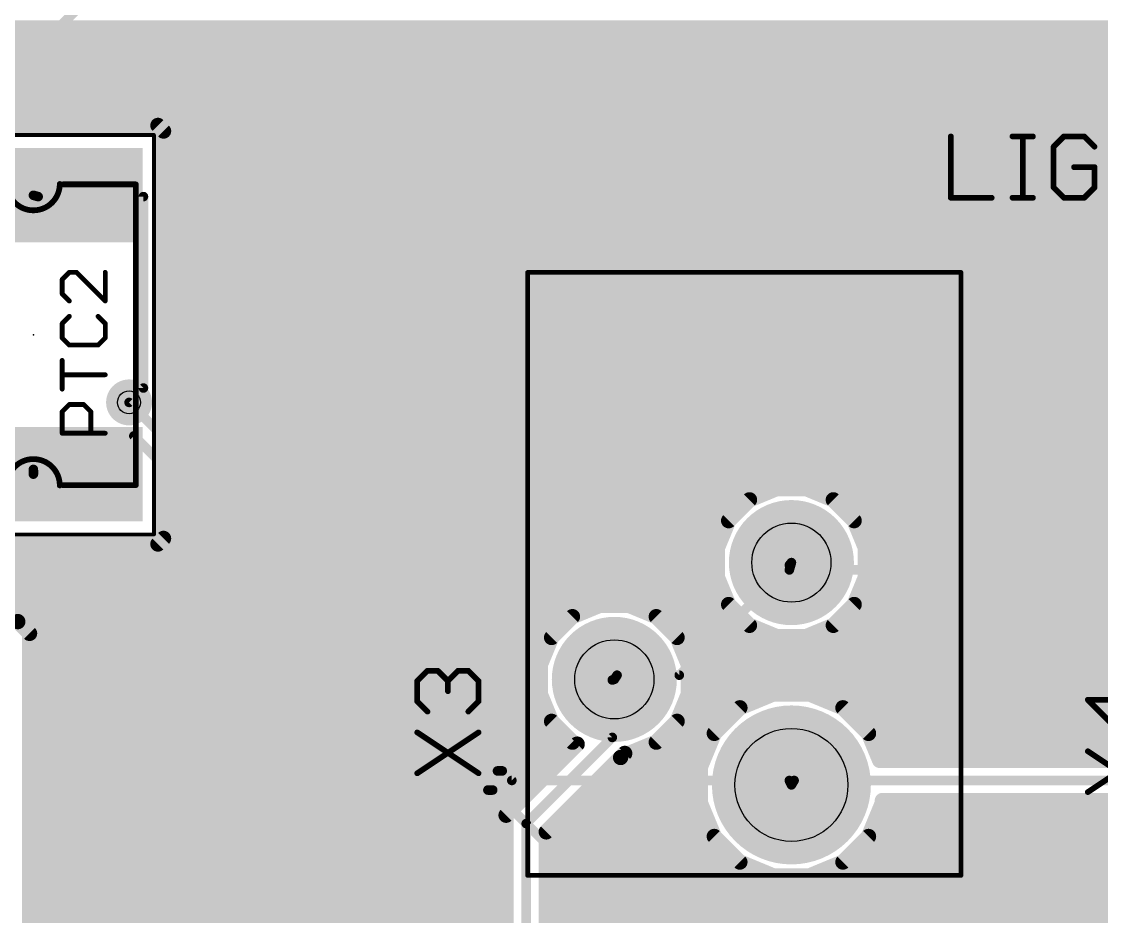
# Model space of a CAD drawing. Extents: x 0 to 10.8, y 0 to 6.1.
# Drawn here: x 1.873 to 3.001, y 2.528 to 3.463 of the extents above; entities that cross this region are included whole.
import ezdxf

# ---------------------------------------------------------------- set-up
doc = ezdxf.new("R2010")
doc.units = 0
for name, color, linetype in [('1', 22, 'CONTINUOUS'), ('116', 253, 'CONTINUOUS'), ('16', 175, 'CONTINUOUS'), ('17', 82, 'CONTINUOUS'), ('18', 82, 'CONTINUOUS'), ('21', 253, 'CONTINUOUS'), ('23', 7, 'CONTINUOUS'), ('25', 253, 'CONTINUOUS'), ('29', 253, 'CONTINUOUS'), ('30', 253, 'CONTINUOUS'), ('31', 253, 'CONTINUOUS'), ('41', 22, 'CONTINUOUS'), ('44', 253, 'CONTINUOUS'), ('51', 253, 'CONTINUOUS')]:
    doc.layers.add(name, color=color, linetype=linetype)

# ---------------------------------------------------------------- blocks, each defined once
blk = doc.blocks.new('ROUNDP')
at = {"const_width": 0.5}
blk.add_lwpolyline([(0, -0.25, 1), (0, 0.25, 1), (0, -0.25)], format="xyb", dxfattribs=at)
blk = doc.blocks.new('RECT')
blk.add_solid([(-0.5, -0.5), (0.5, -0.5), (-0.5, 0.5), (0.5, 0.5)])
blk = doc.blocks.new('ROUNDV')
at = {"const_width": 0.5}
blk.add_lwpolyline([(0, -0.25, 1), (0, 0.25, 1), (0, -0.25)], format="xyb", dxfattribs=at)

msp = doc.modelspace()

# ---------------------------------------------------------------- linework, layer by layer
at = {"layer": '1'}
for points, const_width in [([(0.892472, 3.456), (3.474, 3.456)], 0.016), ([(0.892472, 3.44), (3.474, 3.44)], 0.016), ([(0.892472, 3.424), (3.474, 3.424)], 0.016), ([(0.892323, 3.408), (3.474, 3.408)], 0.016), ([(0.052795, 3.392), (3.474, 3.392)], 0.016), ([(0.892472, 3.376), (3.474, 3.376)], 0.016), ([(0.892472, 3.36), (3.474, 3.36)], 0.016), ([(2.015169, 3.354378), (1.754913, 3.354378)], 0.016), ([(2.021024, 3.348524), (2.015169, 3.354378)], 0.016), ([(2.021024, 3.340236), (2.021024, 3.348524)], 0.016), ([(2.021024, 3.344), (3.474, 3.344)], 0.016), ([(2.021024, 2.931201), (2.021024, 3.340236)], 0.016), ([(2.021024, 3.328), (3.474, 3.328)], 0.016), ([(2.021024, 3.312), (3.474, 3.312)], 0.016), ([(2.021024, 3.296), (3.474, 3.296)], 0.016), ([(1.89, 3.28), (1.885043, 3.28139)], 0.01), ([(2, 3.28), (1.89, 3.28)], 0.01), ([(2, 3.08), (2, 3.28)], 0.01), ([(2.021024, 3.28), (3.474, 3.28)], 0.016), ([(2.021024, 3.264), (3.474, 3.264)], 0.016), ([(2.021024, 3.248), (3.474, 3.248)], 0.016), ([(2.021024, 3.232), (3.474, 3.232)], 0.016), ([(2.021024, 3.216), (3.474, 3.216)], 0.016), ([(2.021024, 3.2), (3.474, 3.2)], 0.016), ([(2.021024, 3.184), (3.474, 3.184)], 0.016), ([(2.021024, 3.168), (3.474, 3.168)], 0.016), ([(2.021024, 3.152), (3.474, 3.152)], 0.016), ([(2.021024, 3.136), (3.474, 3.136)], 0.016), ([(2.021024, 3.12), (3.474, 3.12)], 0.016), ([(2.021024, 3.104), (3.474, 3.104)], 0.016), ([(1.785, 3.095), (1.885, 2.995)], 0.01), ([(2.021024, 3.088), (3.474, 3.088)], 0.016), ([(1.985, 3.065), (2, 3.08)], 0.01), ([(2.021024, 3.072), (3.474, 3.072)], 0.016), ([(2.021024, 3.056), (3.474, 3.056)], 0.016), ([(2.021024, 3.04), (3.474, 3.04)], 0.016), ([(2.021024, 3.024), (3.474, 3.024)], 0.016), ([(2.021024, 3.008), (3.474, 3.008)], 0.016), ([(1.885, 2.995), (1.885043, 2.990051)], 0.01), ([(2.021024, 2.992), (3.474, 2.992)], 0.016), ([(2.021024, 2.976), (3.474, 2.976)], 0.016), ([(2.66178, 2.974976), (2.633354, 2.963205)], 0.016), ([(2.692547, 2.974976), (2.66178, 2.974976)], 0.016), ([(2.720972, 2.963205), (2.692547, 2.974976)], 0.016), ([(2.021024, 2.96), (2.63015, 2.96)], 0.016), ([(2.633354, 2.963205), (2.611598, 2.941449)], 0.016), ([(2.742728, 2.941449), (2.720972, 2.963205)], 0.016), ([(2.724177, 2.96), (3.327, 2.96)], 0.016), ([(2.021024, 2.944), (2.61415, 2.944)], 0.016), ([(2.611598, 2.941449), (2.599827, 2.913024)], 0.016), ([(2.740177, 2.944), (3.311, 2.944)], 0.016), ([(2.7545, 2.913024), (2.742728, 2.941449)], 0.016), ([(2.021024, 2.922913), (2.021024, 2.931201)], 0.016), ([(2.021024, 2.928), (2.606031, 2.928)], 0.016), ([(2.748299, 2.928), (3.302882, 2.928)], 0.016), ([(1.868697, 2.835996), (1.78763, 2.917059)], 0.016), ([(1.78763, 2.917059), (2.015169, 2.917059)], 0.016), ([(2.015169, 2.917059), (2.021024, 2.922913)], 0.016), ([(1.792693, 2.912), (2.599827, 2.912)], 0.016), ([(2.599827, 2.913024), (2.599827, 2.882256)], 0.016), ([(2.7545, 2.882256), (2.7545, 2.913024)], 0.016), ([(2.7545, 2.912), (3.296677, 2.912)], 0.016), ([(1.808693, 2.896), (2.599827, 2.896)], 0.016), ([(2.7545, 2.896), (3.296677, 2.896)], 0.016), ([(2.599827, 2.882256), (2.611598, 2.853831)], 0.016), ([(2.742728, 2.853831), (2.7545, 2.882256)], 0.016), ([(1.824693, 2.88), (2.60076, 2.88)], 0.016), ([(2.753563, 2.88), (3.29761, 2.88)], 0.016), ([(1.840693, 2.864), (2.607386, 2.864)], 0.016), ([(2.746937, 2.864), (3.304236, 2.864)], 0.016), ([(1.856693, 2.848), (2.464839, 2.848)], 0.016), ([(2.47674, 2.852929), (2.448315, 2.841157)], 0.016), ([(2.507508, 2.852929), (2.47674, 2.852929)], 0.016), ([(2.535933, 2.841157), (2.507508, 2.852929)], 0.016), ([(2.519413, 2.848), (2.617429, 2.848)], 0.016), ([(2.611598, 2.853831), (2.633354, 2.832075)], 0.016), ([(2.720972, 2.832075), (2.742728, 2.853831)], 0.016), ([(2.736898, 2.848), (3.161689, 2.848)], 0.016), ([(1.880996, 2.823697), (1.868697, 2.835996)], 0.016), ([(2.448315, 2.841157), (2.426559, 2.819402)], 0.016), ([(2.557689, 2.819402), (2.535933, 2.841157)], 0.016), ([(1.872693, 2.832), (2.439157, 2.832)], 0.016), ([(2.545091, 2.832), (2.633531, 2.832)], 0.016), ([(2.633354, 2.832075), (2.66178, 2.820303)], 0.016), ([(2.692547, 2.820303), (2.720972, 2.832075)], 0.016), ([(2.720791, 2.832), (3.136008, 2.832)], 0.016), ([(1.880996, 2.005689), (1.880996, 2.823697)], 0.016), ([(1.880996, 2.816), (2.425154, 2.816)], 0.016), ([(2.426559, 2.819402), (2.414787, 2.790976)], 0.016), ([(2.569461, 2.790976), (2.557689, 2.819402)], 0.016), ([(2.559098, 2.816), (3.122004, 2.816)], 0.016), ([(2.66178, 2.820303), (2.692547, 2.820303)], 0.016), ([(1.880996, 2.8), (2.418528, 2.8)], 0.016), ([(2.414787, 2.790976), (2.414787, 2.760209)], 0.016), ([(2.565724, 2.8), (3.115378, 2.8)], 0.016), ([(2.569461, 2.760209), (2.569461, 2.790976)], 0.016), ([(1.880996, 2.784), (2.414787, 2.784)], 0.016), ([(2.569461, 2.784), (3.111638, 2.784)], 0.016), ([(1.880996, 2.768), (2.414787, 2.768)], 0.016), ([(2.49, 2.775), (2.492126, 2.775594)], 0.01), ([(2.49, 2.715), (2.49, 2.775)], 0.01), ([(2.569461, 2.768), (3.111638, 2.768)], 0.016), ([(2.414787, 2.760209), (2.426559, 2.731783)], 0.016), ([(2.557689, 2.731783), (2.569461, 2.760209)], 0.016), ([(2.658256, 2.760409), (2.623319, 2.745937)], 0.016), ([(2.696071, 2.760409), (2.658256, 2.760409)], 0.016), ([(2.731008, 2.745937), (2.696071, 2.760409)], 0.016), ([(1.880996, 2.752), (2.418185, 2.752)], 0.016), ([(2.566059, 2.752), (2.637957, 2.752)], 0.016), ([(2.623319, 2.745937), (2.596583, 2.719201)], 0.016), ([(2.716374, 2.752), (3.115035, 2.752)], 0.016), ([(2.757744, 2.719201), (2.731008, 2.745937)], 0.016), ([(1.880996, 2.736), (2.424811, 2.736)], 0.016), ([(2.559433, 2.736), (2.613382, 2.736)], 0.016), ([(2.740945, 2.736), (3.121661, 2.736)], 0.016), ([(2.426559, 2.731783), (2.448315, 2.710028)], 0.016), ([(2.535933, 2.710028), (2.557689, 2.731783)], 0.016), ([(1.880996, 2.72), (2.438343, 2.72)], 0.016), ([(2.4, 2.625), (2.49, 2.715)], 0.01), ([(2.545906, 2.72), (2.597382, 2.72)], 0.016), ([(2.596583, 2.719201), (2.58211, 2.684264)], 0.016), ([(2.756945, 2.72), (3.135193, 2.72)], 0.016), ([(2.769425, 2.690996), (2.757744, 2.719201)], 0.016), ([(1.880996, 2.704), (2.449307, 2.704)], 0.016), ([(2.45328, 2.707972), (2.379, 2.633697)], 0.016), ([(2.448315, 2.710028), (2.45328, 2.707972)], 0.016), ([(2.507508, 2.698256), (2.535933, 2.710028)], 0.016), ([(2.521378, 2.704), (2.590287, 2.704)], 0.016), ([(2.764043, 2.704), (3.159717, 2.704)], 0.016), ([(2.420996, 2.616299), (2.498697, 2.694)], 0.016), ([(2.498697, 2.694), (2.502949, 2.698256)], 0.016), ([(2.502949, 2.698256), (2.507508, 2.698256)], 0.016), ([(3.281752, 2.690996), (2.769425, 2.690996)], 0.016), ([(1.880996, 2.688), (2.433307, 2.688)], 0.016), ([(2.492697, 2.688), (2.583661, 2.688)], 0.016), ([(2.58211, 2.684264), (2.58211, 2.646449)], 0.016), ([(1.880996, 2.672), (2.417307, 2.672)], 0.016), ([(2.476697, 2.672), (2.58211, 2.672)], 0.016), ([(2.677165, 2.665358), (2.68, 2.67)], 0.01), ([(2.68, 2.67), (3.37, 2.67)], 0.01), ([(1.880996, 2.656), (2.401307, 2.656)], 0.016), ([(2.460697, 2.656), (2.58211, 2.656)], 0.016), ([(2.58211, 2.646449), (2.596583, 2.611512)], 0.016), ([(2.757744, 2.611512), (2.772217, 2.646449)], 0.016), ([(2.772217, 2.646449), (2.772217, 2.649)], 0.016), ([(2.772217, 2.649), (3.278961, 2.649)], 0.016), ([(1.880996, 2.64), (2.385307, 2.64)], 0.016), ([(2.379, 2.633697), (2.379, 2.616299)], 0.016), ([(2.444697, 2.64), (2.58478, 2.64)], 0.016), ([(2.769543, 2.64), (3.28163, 2.64)], 0.016), ([(1.880996, 2.624), (2.379, 2.624)], 0.016), ([(2.4, 2.305), (2.4, 2.625)], 0.01), ([(2.428697, 2.624), (2.591409, 2.624)], 0.016), ([(2.762913, 2.624), (3.28826, 2.624)], 0.016), ([(2.379, 2.616299), (2.379, 2.313697)], 0.016), ([(2.420996, 2.296299), (2.420996, 2.616299)], 0.016), ([(2.596583, 2.611512), (2.623319, 2.584776)], 0.016), ([(2.731008, 2.584776), (2.757744, 2.611512)], 0.016), ([(1.880996, 2.608), (2.379, 2.608)], 0.016), ([(2.420996, 2.608), (2.600094, 2.608)], 0.016), ([(2.754232, 2.608), (3.296945, 2.608)], 0.016), ([(1.880996, 2.592), (2.379, 2.592)], 0.016), ([(2.420996, 2.592), (2.616094, 2.592)], 0.016), ([(2.738232, 2.592), (3.312945, 2.592)], 0.016), ([(2.623319, 2.584776), (2.658256, 2.570303)], 0.016), ([(2.696071, 2.570303), (2.731008, 2.584776)], 0.016), ([(1.880996, 2.576), (2.379, 2.576)], 0.016), ([(2.420996, 2.576), (2.6445, 2.576)], 0.016), ([(2.658256, 2.570303), (2.696071, 2.570303)], 0.016), ([(2.709823, 2.576), (3.34135, 2.576)], 0.016), ([(1.880996, 2.56), (2.379, 2.56)], 0.016), ([(2.420996, 2.56), (3.405307, 2.56)], 0.016), ([(1.880996, 2.544), (2.379, 2.544)], 0.016), ([(2.420996, 2.544), (3.389307, 2.544)], 0.016), ([(1.880996, 2.528), (2.379, 2.528)], 0.016), ([(2.420996, 2.528), (3.373307, 2.528)], 0.016)]:
    msp.add_lwpolyline(points, dxfattribs=dict(at, const_width=const_width))
for points, const_width in [([(2.017998, 3.357206, 1), (2.012341, 3.35155)], 0.008), ([(2.015169, 3.350378, 1), (2.015169, 3.358378)], 0.008), ([(2.025024, 3.348524, 1), (2.017024, 3.348524)], 0.008), ([(2.021024, 3.348, 1), (2.021024, 3.34)], 0.008), ([(2.018195, 3.345695, 1), (2.023852, 3.351352)], 0.008), ([(2.025024, 3.340236, 1), (2.017024, 3.340236)], 0.008), ([(2.017024, 3.340236, 1), (2.025024, 3.340236)], 0.008), ([(2.021024, 3.332, 1), (2.021024, 3.324)], 0.008), ([(2.021024, 3.316, 1), (2.021024, 3.308)], 0.008), ([(2.021024, 3.3, 1), (2.021024, 3.292)], 0.008), ([(1.885718, 3.283797, 1), (1.884368, 3.278983)], 0.005), ([(1.89, 3.2825, 1), (1.89, 3.2775)], 0.005), ([(1.889325, 3.277593, 1), (1.890675, 3.282407)], 0.005), ([(2.0025, 3.28, 1), (1.9975, 3.28)], 0.005), ([(2, 3.2775, 1), (2, 3.2825)], 0.005), ([(2.021024, 3.284, 1), (2.021024, 3.276)], 0.008), ([(2.021024, 3.268, 1), (2.021024, 3.26)], 0.008), ([(2.021024, 3.252, 1), (2.021024, 3.244)], 0.008), ([(2.021024, 3.236, 1), (2.021024, 3.228)], 0.008), ([(2.021024, 3.22, 1), (2.021024, 3.212)], 0.008), ([(2.021024, 3.204, 1), (2.021024, 3.196)], 0.008), ([(2.021024, 3.188, 1), (2.021024, 3.18)], 0.008), ([(2.021024, 3.172, 1), (2.021024, 3.164)], 0.008), ([(2.021024, 3.156, 1), (2.021024, 3.148)], 0.008), ([(2.021024, 3.14, 1), (2.021024, 3.132)], 0.008), ([(2.021024, 3.124, 1), (2.021024, 3.116)], 0.008), ([(2.021024, 3.108, 1), (2.021024, 3.1)], 0.008), ([(2.021024, 3.092, 1), (2.021024, 3.084)], 0.008), ([(1.9975, 3.08, 1), (2.0025, 3.08)], 0.005), ([(2.001768, 3.078232, 1), (1.998232, 3.081768)], 0.005), ([(2.021024, 3.076, 1), (2.021024, 3.068)], 0.008), ([(1.983232, 3.066768, 1), (1.986768, 3.063232)], 0.005), ([(2.021024, 3.06, 1), (2.021024, 3.052)], 0.008), ([(2.021024, 3.044, 1), (2.021024, 3.036)], 0.008), ([(2.021024, 3.028, 1), (2.021024, 3.02)], 0.008), ([(2.021024, 3.012, 1), (2.021024, 3.004)], 0.008), ([(1.8875, 2.995022, 1), (1.8825, 2.994978)], 0.005), ([(1.882543, 2.990029, 1), (1.887543, 2.990073)], 0.005), ([(1.883232, 2.993232, 1), (1.886768, 2.996768)], 0.005), ([(2.021024, 2.996, 1), (2.021024, 2.988)], 0.008), ([(2.021024, 2.98, 1), (2.021024, 2.972)], 0.008), ([(2.66178, 2.978976, 1), (2.66178, 2.970976)], 0.008), ([(2.66331, 2.971281, 1), (2.660249, 2.978672)], 0.008), ([(2.694078, 2.978672, 1), (2.691017, 2.971281)], 0.008), ([(2.692547, 2.970976, 1), (2.692547, 2.978976)], 0.008), ([(2.021024, 2.964, 1), (2.021024, 2.956)], 0.008), ([(2.631824, 2.9669, 1), (2.634885, 2.959509)], 0.008), ([(2.63015, 2.956, 1), (2.63015, 2.964)], 0.008), ([(2.636183, 2.960376, 1), (2.630526, 2.966033)], 0.008), ([(2.723801, 2.966033, 1), (2.718144, 2.960376)], 0.008), ([(2.719442, 2.959509, 1), (2.722503, 2.9669)], 0.008), ([(2.724177, 2.964, 1), (2.724177, 2.956)], 0.008), ([(2.021024, 2.948, 1), (2.021024, 2.94)], 0.008), ([(2.60877, 2.944277, 1), (2.614427, 2.93862)], 0.008), ([(2.615294, 2.939918, 1), (2.607903, 2.942979)], 0.008), ([(2.61415, 2.94, 1), (2.61415, 2.948)], 0.008), ([(2.740177, 2.948, 1), (2.740177, 2.94)], 0.008), ([(2.746424, 2.942979, 1), (2.739033, 2.939918)], 0.008), ([(2.7399, 2.93862, 1), (2.745557, 2.944277)], 0.008), ([(2.025024, 2.931201, 1), (2.017024, 2.931201)], 0.008), ([(2.021024, 2.932, 1), (2.021024, 2.924)], 0.008), ([(2.017024, 2.931201, 1), (2.025024, 2.931201)], 0.008), ([(2.606031, 2.924, 1), (2.606031, 2.932)], 0.008), ([(2.748299, 2.932, 1), (2.748299, 2.924)], 0.008), ([(2.012341, 2.919887, 1), (2.017998, 2.914231)], 0.008), ([(2.015169, 2.913059, 1), (2.015169, 2.921059)], 0.008), ([(2.017024, 2.922913, 1), (2.025024, 2.922913)], 0.008), ([(2.023852, 2.920085, 1), (2.018195, 2.925742)], 0.008), ([(2.603827, 2.913024, 1), (2.595827, 2.913024)], 0.008), ([(2.596131, 2.914554, 1), (2.603522, 2.911493)], 0.008), ([(2.599827, 2.908, 1), (2.599827, 2.916)], 0.008), ([(2.7585, 2.913024, 1), (2.7505, 2.913024)], 0.008), ([(2.7545, 2.916, 1), (2.7545, 2.908)], 0.008), ([(2.750804, 2.911493, 1), (2.758196, 2.914554)], 0.008), ([(2.599827, 2.892, 1), (2.599827, 2.9)], 0.008), ([(2.7545, 2.9, 1), (2.7545, 2.892)], 0.008), ([(2.603522, 2.883786, 1), (2.596131, 2.880725)], 0.008), ([(2.758196, 2.880725, 1), (2.750804, 2.883786)], 0.008), ([(2.595827, 2.882256, 1), (2.603827, 2.882256)], 0.008), ([(2.60076, 2.876, 1), (2.60076, 2.884)], 0.008), ([(2.753563, 2.884, 1), (2.753563, 2.876)], 0.008), ([(2.7505, 2.882256, 1), (2.7585, 2.882256)], 0.008), ([(2.607386, 2.86, 1), (2.607386, 2.868)], 0.008), ([(2.746937, 2.868, 1), (2.746937, 2.86)], 0.008), ([(2.464839, 2.844, 1), (2.464839, 2.852)], 0.008), ([(2.47674, 2.856929, 1), (2.47674, 2.848929)], 0.008), ([(2.478271, 2.849234, 1), (2.47521, 2.856625)], 0.008), ([(2.509038, 2.856625, 1), (2.505977, 2.849234)], 0.008), ([(2.507508, 2.848929, 1), (2.507508, 2.856929)], 0.008), ([(2.519413, 2.852, 1), (2.519413, 2.844)], 0.008), ([(2.614427, 2.856659, 1), (2.60877, 2.851002)], 0.008), ([(2.607903, 2.8523, 1), (2.615294, 2.855361)], 0.008), ([(2.617429, 2.844, 1), (2.617429, 2.852)], 0.008), ([(2.736898, 2.852, 1), (2.736898, 2.844)], 0.008), ([(2.739033, 2.855361, 1), (2.746424, 2.8523)], 0.008), ([(2.745557, 2.851002, 1), (2.7399, 2.856659)], 0.008), ([(1.871525, 2.838824, 1), (1.865868, 2.833168)], 0.008), ([(2.446784, 2.844853, 1), (2.449845, 2.837462)], 0.008), ([(2.451143, 2.838329, 1), (2.445487, 2.843986)], 0.008), ([(2.538761, 2.843986, 1), (2.533105, 2.838329)], 0.008), ([(2.534403, 2.837462, 1), (2.537464, 2.844853)], 0.008), ([(1.865868, 2.833168, 1), (1.871525, 2.838825)], 0.008), ([(1.872693, 2.836, 1), (1.872693, 2.828)], 0.008), ([(2.439157, 2.828, 1), (2.439157, 2.836)], 0.008), ([(2.545091, 2.836, 1), (2.545091, 2.828)], 0.008), ([(2.634885, 2.83577, 1), (2.631824, 2.828379)], 0.008), ([(2.630526, 2.829246, 1), (2.636183, 2.834903)], 0.008), ([(2.633531, 2.828, 1), (2.633531, 2.836)], 0.008), ([(2.720791, 2.836, 1), (2.720791, 2.828)], 0.008), ([(2.718144, 2.834903, 1), (2.723801, 2.829246)], 0.008), ([(2.722503, 2.828379, 1), (2.719442, 2.83577)], 0.008), ([(1.884996, 2.823697, 1), (1.876996, 2.823697)], 0.008), ([(1.880996, 2.82, 1), (1.880996, 2.812)], 0.008), ([(1.878168, 2.820868, 1), (1.883824, 2.826525)], 0.008), ([(2.423731, 2.82223, 1), (2.429387, 2.816573)], 0.008), ([(2.430255, 2.817871, 1), (2.422863, 2.820932)], 0.008), ([(2.425154, 2.812, 1), (2.425154, 2.82)], 0.008), ([(2.561385, 2.820932, 1), (2.553993, 2.817871)], 0.008), ([(2.554861, 2.816573, 1), (2.560517, 2.82223)], 0.008), ([(2.559098, 2.82, 1), (2.559098, 2.812)], 0.008), ([(2.66178, 2.824303, 1), (2.66178, 2.816303)], 0.008), ([(2.660249, 2.816608, 1), (2.66331, 2.823999)], 0.008), ([(2.691017, 2.823999, 1), (2.694078, 2.816608)], 0.008), ([(2.692547, 2.816303, 1), (2.692547, 2.824303)], 0.008), ([(1.880996, 2.804, 1), (1.880996, 2.796)], 0.008), ([(2.418787, 2.790976, 1), (2.410787, 2.790976)], 0.008), ([(2.418528, 2.796, 1), (2.418528, 2.804)], 0.008), ([(2.565724, 2.804, 1), (2.565724, 2.796)], 0.008), ([(2.573461, 2.790976, 1), (2.565461, 2.790976)], 0.008), ([(1.880996, 2.788, 1), (1.880996, 2.78)], 0.008), ([(2.411092, 2.792507, 1), (2.418483, 2.789446)], 0.008), ([(2.414787, 2.78, 1), (2.414787, 2.788)], 0.008), ([(2.569461, 2.788, 1), (2.569461, 2.78)], 0.008), ([(2.565765, 2.789446, 1), (2.573156, 2.792507)], 0.008), ([(1.880996, 2.772, 1), (1.880996, 2.764)], 0.008), ([(2.414787, 2.764, 1), (2.414787, 2.772)], 0.008), ([(2.4925, 2.775, 1), (2.4875, 2.775)], 0.005), ([(2.489327, 2.777408, 1), (2.490673, 2.772592)], 0.005), ([(2.492799, 2.773187, 1), (2.491453, 2.778002)], 0.005), ([(2.569461, 2.772, 1), (2.569461, 2.764)], 0.008), ([(2.418483, 2.761739, 1), (2.411092, 2.758678)], 0.008), ([(2.573156, 2.758678, 1), (2.565765, 2.761739)], 0.008), ([(2.658256, 2.764409, 1), (2.658256, 2.756409)], 0.008), ([(2.659787, 2.756714, 1), (2.656725, 2.764105)], 0.008), ([(2.697602, 2.764105, 1), (2.69454, 2.756714)], 0.008), ([(2.696071, 2.756409, 1), (2.696071, 2.764409)], 0.008), ([(1.880996, 2.756, 1), (1.880996, 2.748)], 0.008), ([(2.410787, 2.760209, 1), (2.418787, 2.760209)], 0.008), ([(2.418185, 2.748, 1), (2.418185, 2.756)], 0.008), ([(2.566059, 2.756, 1), (2.566059, 2.748)], 0.008), ([(2.565461, 2.760209, 1), (2.573461, 2.760209)], 0.008), ([(2.621788, 2.749632, 1), (2.62485, 2.742242)], 0.008), ([(2.626147, 2.743109, 1), (2.62049, 2.748765)], 0.008), ([(2.637957, 2.748, 1), (2.637957, 2.756)], 0.008), ([(2.716374, 2.756, 1), (2.716374, 2.748)], 0.008), ([(2.733836, 2.748765, 1), (2.728179, 2.743109)], 0.008), ([(2.729477, 2.742242, 1), (2.732539, 2.749632)], 0.008), ([(1.880996, 2.74, 1), (1.880996, 2.732)], 0.008), ([(2.424811, 2.732, 1), (2.424811, 2.74)], 0.008), ([(2.559433, 2.74, 1), (2.559433, 2.732)], 0.008), ([(2.613382, 2.732, 1), (2.613382, 2.74)], 0.008), ([(2.740945, 2.74, 1), (2.740945, 2.732)], 0.008), ([(2.429387, 2.734612, 1), (2.423731, 2.728955)], 0.008), ([(2.422863, 2.730253, 1), (2.430255, 2.733314)], 0.008), ([(2.553993, 2.733314, 1), (2.561385, 2.730253)], 0.008), ([(2.560517, 2.728955, 1), (2.554861, 2.734612)], 0.008), ([(1.880996, 2.724, 1), (1.880996, 2.716)], 0.008), ([(2.438343, 2.716, 1), (2.438343, 2.724)], 0.008), ([(2.491768, 2.713232, 1), (2.488232, 2.716768)], 0.005), ([(2.545906, 2.724, 1), (2.545906, 2.716)], 0.008), ([(2.593754, 2.722029, 1), (2.599411, 2.716372)], 0.008), ([(2.600278, 2.71767, 1), (2.592887, 2.720732)], 0.008), ([(2.597382, 2.716, 1), (2.597382, 2.724)], 0.008), ([(2.756945, 2.724, 1), (2.756945, 2.716)], 0.008), ([(2.76144, 2.720731, 1), (2.754048, 2.71767)], 0.008), ([(2.754916, 2.716372, 1), (2.760573, 2.722029)], 0.008), ([(1.880996, 2.708, 1), (1.880996, 2.7)], 0.008), ([(2.449845, 2.713723, 1), (2.446785, 2.706332)], 0.008), ([(2.445487, 2.707199, 1), (2.451143, 2.712856)], 0.008), ([(2.449307, 2.7, 1), (2.449307, 2.708)], 0.008), ([(2.456108, 2.705144, 1), (2.450451, 2.710801)], 0.008), ([(2.45175, 2.704277, 1), (2.454809, 2.711668)], 0.008), ([(2.4875, 2.715, 1), (2.4925, 2.715)], 0.005), ([(2.521378, 2.708, 1), (2.521378, 2.7)], 0.008), ([(2.533105, 2.712856, 1), (2.538761, 2.707199)], 0.008), ([(2.537464, 2.706332, 1), (2.534403, 2.713723)], 0.008), ([(2.590287, 2.7, 1), (2.590287, 2.708)], 0.008), ([(2.764043, 2.708, 1), (2.764043, 2.7)], 0.008), ([(2.495867, 2.696827, 1), (2.501527, 2.691173)], 0.008), ([(2.501525, 2.691172, 1), (2.495868, 2.696828)], 0.008), ([(2.502949, 2.702256, 1), (2.502949, 2.694256)], 0.008), ([(2.505779, 2.695429, 1), (2.500119, 2.701083)], 0.008), ([(2.505977, 2.701952, 1), (2.509038, 2.69456)], 0.008), ([(2.507508, 2.694256, 1), (2.507508, 2.702256)], 0.008), ([(2.769425, 2.694996, 1), (2.769425, 2.686996)], 0.008), ([(1.880996, 2.692, 1), (1.880996, 2.684)], 0.008), ([(2.433307, 2.684, 1), (2.433307, 2.692)], 0.008), ([(2.492697, 2.692, 1), (2.492697, 2.684)], 0.008), ([(2.58611, 2.684264, 1), (2.57811, 2.684264)], 0.008), ([(2.578415, 2.685795, 1), (2.585806, 2.682733)], 0.008), ([(2.583661, 2.684, 1), (2.583661, 2.692)], 0.008), ([(2.76573, 2.689466, 1), (2.773121, 2.692527)], 0.008), ([(1.880996, 2.676, 1), (1.880996, 2.668)], 0.008), ([(2.417307, 2.668, 1), (2.417307, 2.676)], 0.008), ([(2.476697, 2.676, 1), (2.476697, 2.668)], 0.008), ([(2.58211, 2.668, 1), (2.58211, 2.676)], 0.008), ([(2.68, 2.6725, 1), (2.68, 2.6675)], 0.005), ([(2.682134, 2.668697, 1), (2.677866, 2.671303)], 0.005), ([(1.880996, 2.66, 1), (1.880996, 2.652)], 0.008), ([(2.401307, 2.652, 1), (2.401307, 2.66)], 0.008), ([(2.460697, 2.66, 1), (2.460697, 2.652)], 0.008), ([(2.58211, 2.652, 1), (2.58211, 2.66)], 0.008), ([(2.675032, 2.666661, 1), (2.679299, 2.664055)], 0.005), ([(2.585806, 2.64798, 1), (2.578415, 2.644918)], 0.008), ([(2.776217, 2.649, 1), (2.768217, 2.649)], 0.008), ([(2.772217, 2.653, 1), (2.772217, 2.645)], 0.008), ([(2.775912, 2.644918, 1), (2.768521, 2.64798)], 0.008), ([(1.880996, 2.644, 1), (1.880996, 2.636)], 0.008), ([(2.383, 2.633697, 1), (2.375, 2.633697)], 0.008), ([(2.385307, 2.636, 1), (2.385307, 2.644)], 0.008), ([(2.444697, 2.644, 1), (2.444697, 2.636)], 0.008), ([(2.57811, 2.646449, 1), (2.58611, 2.646449)], 0.008), ([(2.58478, 2.636, 1), (2.58478, 2.644)], 0.008), ([(2.769543, 2.644, 1), (2.769543, 2.636)], 0.008), ([(2.768217, 2.646449, 1), (2.776217, 2.646449)], 0.008), ([(1.880996, 2.628, 1), (1.880996, 2.62)], 0.008), ([(2.376172, 2.636525, 1), (2.381828, 2.630868)], 0.008), ([(2.379, 2.62, 1), (2.379, 2.628)], 0.008), ([(2.4025, 2.625, 1), (2.3975, 2.625)], 0.005), ([(2.398232, 2.626768, 1), (2.401768, 2.623232)], 0.005), ([(2.428697, 2.628, 1), (2.428697, 2.62)], 0.008), ([(2.591409, 2.62, 1), (2.591409, 2.628)], 0.008), ([(2.762913, 2.628, 1), (2.762913, 2.62)], 0.008), ([(2.383, 2.616299, 1), (2.375, 2.616299)], 0.008), ([(2.375, 2.616299, 1), (2.383, 2.616299)], 0.008), ([(2.424996, 2.616299, 1), (2.416996, 2.616299)], 0.008), ([(2.418168, 2.619128, 1), (2.423824, 2.613471)], 0.008), ([(2.599411, 2.61434, 1), (2.593754, 2.608683)], 0.008), ([(2.760573, 2.608683, 1), (2.754916, 2.61434)], 0.008), ([(1.880996, 2.612, 1), (1.880996, 2.604)], 0.008), ([(2.379, 2.604, 1), (2.379, 2.612)], 0.008), ([(2.420996, 2.612, 1), (2.420996, 2.604)], 0.008), ([(2.592887, 2.609981, 1), (2.600278, 2.613043)], 0.008), ([(2.600094, 2.604, 1), (2.600094, 2.612)], 0.008), ([(2.754232, 2.612, 1), (2.754232, 2.604)], 0.008), ([(2.754049, 2.613043, 1), (2.76144, 2.609981)], 0.008), ([(1.880996, 2.596, 1), (1.880996, 2.588)], 0.008), ([(2.379, 2.588, 1), (2.379, 2.596)], 0.008), ([(2.420996, 2.596, 1), (2.420996, 2.588)], 0.008), ([(2.616094, 2.588, 1), (2.616094, 2.596)], 0.008), ([(2.738232, 2.596, 1), (2.738232, 2.588)], 0.008), ([(2.62485, 2.588471, 1), (2.621788, 2.58108)], 0.008), ([(2.62049, 2.581947, 1), (2.626147, 2.587604)], 0.008), ([(2.728179, 2.587604, 1), (2.733836, 2.581947)], 0.008), ([(2.732539, 2.58108, 1), (2.729477, 2.588471)], 0.008), ([(1.880996, 2.58, 1), (1.880996, 2.572)], 0.008), ([(2.379, 2.572, 1), (2.379, 2.58)], 0.008), ([(2.420996, 2.58, 1), (2.420996, 2.572)], 0.008), ([(2.6445, 2.572, 1), (2.6445, 2.58)], 0.008), ([(2.658256, 2.574303, 1), (2.658256, 2.566303)], 0.008), ([(2.656725, 2.566608, 1), (2.659787, 2.573999)], 0.008), ([(2.69454, 2.573999, 1), (2.697602, 2.566608)], 0.008), ([(2.696071, 2.566303, 1), (2.696071, 2.574303)], 0.008), ([(2.709823, 2.58, 1), (2.709823, 2.572)], 0.008), ([(1.880996, 2.564, 1), (1.880996, 2.556)], 0.008), ([(2.379, 2.556, 1), (2.379, 2.564)], 0.008), ([(2.420996, 2.564, 1), (2.420996, 2.556)], 0.008), ([(1.880996, 2.548, 1), (1.880996, 2.54)], 0.008), ([(2.379, 2.54, 1), (2.379, 2.548)], 0.008), ([(2.420996, 2.548, 1), (2.420996, 2.54)], 0.008), ([(1.880996, 2.532, 1), (1.880996, 2.524)], 0.008), ([(2.379, 2.524, 1), (2.379, 2.532)], 0.008), ([(2.420996, 2.532, 1), (2.420996, 2.524)], 0.008)]:
    msp.add_lwpolyline(points, format="xyb", dxfattribs=dict(at, const_width=const_width))
at = {"layer": '116'}
for points, const_width in [([(1.985, 3.055079, 1), (1.985, 3.074921, 1), (1.985, 3.055079)], 0.008071), ([(2.677165, 2.873031, 1), (2.677165, 2.922244, 1), (2.677165, 2.873031)], 0.037402), ([(2.492126, 2.750984, 1), (2.492126, 2.800197, 1), (2.492126, 2.750984)], 0.037402), ([(2.677165, 2.63189, 1), (2.677165, 2.698819, 1), (2.677165, 2.63189)], 0.055118)]:
    msp.add_lwpolyline(points, format="xyb", dxfattribs=dict(at, const_width=const_width))
at = {"layer": '16', "const_width": 0.01}
for points in [[(1.66, 3.205), (2, 3.545)], [(1.985, 3.065), (2.37, 2.68)], [(1.72, 3.03), (1.99, 3.03)], [(1.99, 3.03), (2.36, 2.66)], [(2.675, 2.895), (2.677165, 2.897642)], [(2.677165, 2.897642), (2.675, 2.89)], [(2.56, 2.78), (2.675, 2.895)], [(2.675, 2.89), (3.085, 2.89)], [(2.492126, 2.775594), (2.495, 2.78)], [(2.495, 2.78), (2.56, 2.78)], [(2.37, 2.68), (2.375, 2.68)], [(2.375, 2.68), (2.385, 2.67)], [(2.385, 2.67), (2.675, 2.67)], [(2.675, 2.67), (2.677165, 2.665358)], [(2.36, 2.66), (2.365, 2.66)], [(2.365, 2.66), (2.69, 2.335)]]:
    msp.add_lwpolyline(points, dxfattribs=at)
at = {"layer": '16', "const_width": 0.005}
for points in [[(1.986768, 3.066768, 1), (1.983232, 3.063232)], [(1.991768, 3.031768, 1), (1.988232, 3.028232)], [(1.99, 3.0275, 1), (1.99, 3.0325)], [(2.679571, 2.89696, 1), (2.67476, 2.898323)], [(2.679099, 2.896057, 1), (2.675232, 2.899227)], [(2.673067, 2.896585, 1), (2.676933, 2.893415)], [(2.675, 2.8925, 1), (2.675, 2.8875)], [(2.672595, 2.890682, 1), (2.677405, 2.889318)], [(2.676768, 2.893232, 1), (2.673232, 2.896768)], [(2.490032, 2.77696, 1), (2.49422, 2.774229)], [(2.495, 2.7825, 1), (2.495, 2.7775)], [(2.497094, 2.778634, 1), (2.492906, 2.781366)], [(2.558232, 2.781768, 1), (2.561768, 2.778232)], [(2.56, 2.7775, 1), (2.56, 2.7825)], [(2.37, 2.6825, 1), (2.37, 2.6775)], [(2.368232, 2.678232, 1), (2.371768, 2.681768)], [(2.376768, 2.681768, 1), (2.373232, 2.678232)], [(2.375, 2.6775, 1), (2.375, 2.6825)], [(2.385, 2.6725, 1), (2.385, 2.6675)], [(2.677266, 2.671057, 1), (2.672734, 2.668943)], [(2.675, 2.6675, 1), (2.675, 2.6725)], [(2.36, 2.6625, 1), (2.36, 2.6575)], [(2.358232, 2.658232, 1), (2.361768, 2.661768)], [(2.366768, 2.661768, 1), (2.363232, 2.658232)], [(2.365, 2.6575, 1), (2.365, 2.6625)], [(2.383232, 2.668232, 1), (2.386768, 2.671768)], [(2.6749, 2.664301, 1), (2.679431, 2.666415)]]:
    msp.add_lwpolyline(points, format="xyb", dxfattribs=at)
at = {"layer": '21'}
for points, const_width in [([(1.99213, 3.214067), (1.99213, 3.057374)], 0.006), ([(2.854331, 3.200791), (2.401575, 3.200791)], 0.005), ([(2.401575, 3.200791), (2.401575, 2.57087)], 0.005), ([(2.854331, 3.200791), (2.854331, 2.57087)], 0.005), ([(2.401575, 2.57087), (2.854331, 2.57087)], 0.005)]:
    msp.add_lwpolyline(points, dxfattribs=dict(at, const_width=const_width))
for points, const_width in [([(1.99363, 3.214067, 1), (1.99063, 3.214067)], 0.003), ([(2.401575, 3.202041, 1), (2.401575, 3.199541)], 0.0025), ([(2.402825, 3.200791, 1), (2.400325, 3.200791)], 0.0025), ([(2.855581, 3.200791, 1), (2.853081, 3.200791)], 0.0025), ([(2.854331, 3.199541, 1), (2.854331, 3.202041)], 0.0025), ([(1.99063, 3.057374, 1), (1.99363, 3.057374)], 0.003), ([(2.401575, 2.57212, 1), (2.401575, 2.56962)], 0.0025), ([(2.854331, 2.56962, 1), (2.854331, 2.57212)], 0.0025), ([(2.400325, 2.57087, 1), (2.402825, 2.57087)], 0.0025), ([(2.853081, 2.57087, 1), (2.855581, 2.57087)], 0.0025)]:
    msp.add_lwpolyline(points, format="xyb", dxfattribs=dict(at, const_width=const_width))
at = {"layer": '23'}
for p in [(2.854331, 3.200791), (1.885043, 3.13572)]:
    msp.add_point(p, dxfattribs=at)
at = {"layer": '25'}
for points, const_width in [([(2.843764, 3.342846), (2.843764, 3.278795)], 0.006), ([(2.908217, 3.342846), (2.929567, 3.342846)], 0.006), ([(2.91889, 3.278795), (2.91889, 3.342846)], 0.006), ([(2.961858, 3.342846), (2.951185, 3.332173)], 0.006), ([(2.983209, 3.342846), (2.961858, 3.342846)], 0.006), ([(2.993886, 3.332173), (2.983209, 3.342846)], 0.006), ([(2.951185, 3.332173), (2.951185, 3.289469)], 0.006), ([(2.993886, 3.310819), (2.972535, 3.310819)], 0.006), ([(2.993886, 3.289469), (2.993886, 3.310819)], 0.006), ([(2.951185, 3.289469), (2.961858, 3.278795)], 0.006), ([(2.983209, 3.278795), (2.993886, 3.289469)], 0.006), ([(2.843764, 3.278795), (2.886465, 3.278795)], 0.006), ([(2.908217, 3.278795), (2.929567, 3.278795)], 0.006), ([(2.961858, 3.278795), (2.983209, 3.278795)], 0.006), ([(1.922571, 3.200937), (1.915067, 3.193429)], 0.005), ([(1.915067, 3.193429), (1.915067, 3.178417)], 0.005), ([(1.930079, 3.200937), (1.922571, 3.200937)], 0.005), ([(1.960102, 3.170913), (1.930079, 3.200937)], 0.005), ([(1.960102, 3.200937), (1.960102, 3.170913)], 0.005), ([(1.915067, 3.178417), (1.922571, 3.170913)], 0.005), ([(1.922571, 3.154902), (1.915067, 3.147394)], 0.005), ([(1.915067, 3.147394), (1.915067, 3.132382)], 0.005), ([(1.960102, 3.147394), (1.952598, 3.154902)], 0.005), ([(1.960102, 3.132382), (1.960102, 3.147394)], 0.005), ([(1.915067, 3.132382), (1.922571, 3.124878)], 0.005), ([(1.922571, 3.124878), (1.952598, 3.124878)], 0.005), ([(1.952598, 3.124878), (1.960102, 3.132382)], 0.005), ([(1.915067, 3.078843), (1.915067, 3.108866)], 0.005), ([(1.960102, 3.093854), (1.915067, 3.093854)], 0.005), ([(1.915067, 3.055323), (1.922571, 3.062831)], 0.005), ([(1.922571, 3.062831), (1.937587, 3.062831)], 0.005), ([(1.937587, 3.062831), (1.945091, 3.055323)], 0.005), ([(1.915067, 3.032807), (1.915067, 3.055323)], 0.005), ([(1.945091, 3.055323), (1.945091, 3.032807)], 0.005), ([(1.960102, 3.032807), (1.915067, 3.032807)], 0.005), ([(2.286161, 2.773984), (2.296835, 2.784661)], 0.006), ([(2.296835, 2.784661), (2.307512, 2.784661)], 0.006), ([(2.307512, 2.784661), (2.318189, 2.773984)], 0.006), ([(2.318189, 2.773984), (2.328862, 2.784661)], 0.006), ([(2.328862, 2.784661), (2.339539, 2.784661)], 0.006), ([(2.339539, 2.784661), (2.350213, 2.773984)], 0.006), ([(2.286161, 2.752634), (2.286161, 2.773984)], 0.006), ([(2.318189, 2.773984), (2.318189, 2.763311)], 0.006), ([(2.350213, 2.773984), (2.350213, 2.752634)], 0.006), ([(2.296835, 2.741961), (2.286161, 2.752634)], 0.006), ([(2.350213, 2.752634), (2.339539, 2.741961)], 0.006), ([(3.051, 2.754299), (2.986949, 2.754299)], 0.006), ([(2.986949, 2.754299), (3.018976, 2.722276)], 0.006), ([(2.286161, 2.677508), (2.350213, 2.720209)], 0.006), ([(2.286161, 2.720209), (2.350213, 2.677508)], 0.006), ([(2.986949, 2.657823), (3.051, 2.700524)], 0.006), ([(2.986949, 2.700524), (3.051, 2.657823)], 0.006)]:
    msp.add_lwpolyline(points, dxfattribs=dict(at, const_width=const_width))
for points, const_width in [([(2.845264, 3.342846, 1), (2.842264, 3.342846)], 0.003), ([(2.908217, 3.344346, 1), (2.908217, 3.341346)], 0.003), ([(2.92039, 3.342846, 1), (2.91739, 3.342846)], 0.003), ([(2.929567, 3.341346, 1), (2.929567, 3.344346)], 0.003), ([(2.961858, 3.344346, 1), (2.961858, 3.341346)], 0.003), ([(2.962919, 3.341786, 1), (2.960798, 3.343907)], 0.003), ([(2.984269, 3.343907, 1), (2.982148, 3.341786)], 0.003), ([(2.983209, 3.341346, 1), (2.983209, 3.344346)], 0.003), ([(2.952685, 3.332173, 1), (2.949685, 3.332173)], 0.003), ([(2.950124, 3.333234, 1), (2.952246, 3.331113)], 0.003), ([(2.992825, 3.331112, 1), (2.994946, 3.333234)], 0.003), ([(2.972535, 3.312319, 1), (2.972535, 3.309319)], 0.003), ([(2.995386, 3.310819, 1), (2.992386, 3.310819)], 0.003), ([(2.993886, 3.309319, 1), (2.993886, 3.312319)], 0.003), ([(2.952246, 3.290529, 1), (2.950124, 3.288408)], 0.003), ([(2.949685, 3.289469, 1), (2.952685, 3.289469)], 0.003), ([(2.992386, 3.289469, 1), (2.995386, 3.289469)], 0.003), ([(2.994946, 3.288408, 1), (2.992825, 3.290529)], 0.003), ([(2.843764, 3.280295, 1), (2.843764, 3.277295)], 0.003), ([(2.842264, 3.278795, 1), (2.845264, 3.278795)], 0.003), ([(2.886465, 3.277295, 1), (2.886465, 3.280295)], 0.003), ([(2.908217, 3.280295, 1), (2.908217, 3.277295)], 0.003), ([(2.91739, 3.278795, 1), (2.92039, 3.278795)], 0.003), ([(2.929567, 3.277295, 1), (2.929567, 3.280295)], 0.003), ([(2.961858, 3.280295, 1), (2.961858, 3.277295)], 0.003), ([(2.960798, 3.277735, 1), (2.962919, 3.279856)], 0.003), ([(2.982148, 3.279856, 1), (2.984269, 3.277734)], 0.003), ([(2.983209, 3.277295, 1), (2.983209, 3.280295)], 0.003), ([(1.916317, 3.193429, 1), (1.913817, 3.193429)], 0.0025), ([(1.914183, 3.194313, 1), (1.915951, 3.192545)], 0.0025), ([(1.922571, 3.202187, 1), (1.922571, 3.199687)], 0.0025), ([(1.923455, 3.200053, 1), (1.921687, 3.201821)], 0.0025), ([(1.930963, 3.201821, 1), (1.929195, 3.200053)], 0.0025), ([(1.930079, 3.199687, 1), (1.930079, 3.202187)], 0.0025), ([(1.961352, 3.200937, 1), (1.958852, 3.200937)], 0.0025), ([(1.915951, 3.179301, 1), (1.914183, 3.177533)], 0.0025), ([(1.913817, 3.178417, 1), (1.916317, 3.178417)], 0.0025), ([(1.921687, 3.17003, 1), (1.923455, 3.171797)], 0.0025), ([(1.958852, 3.170913, 1), (1.961352, 3.170913)], 0.0025), ([(1.959218, 3.17003, 1), (1.960986, 3.171797)], 0.0025), ([(1.916317, 3.147394, 1), (1.913817, 3.147394)], 0.0025), ([(1.914183, 3.148277, 1), (1.915951, 3.14651)], 0.0025), ([(1.923455, 3.154018, 1), (1.921687, 3.155785)], 0.0025), ([(1.953483, 3.155785, 1), (1.951714, 3.154018)], 0.0025), ([(1.961352, 3.147394, 1), (1.958852, 3.147394)], 0.0025), ([(1.959218, 3.14651, 1), (1.960986, 3.148277)], 0.0025), ([(1.915951, 3.133266, 1), (1.914183, 3.131498)], 0.0025), ([(1.913817, 3.132382, 1), (1.916317, 3.132382)], 0.0025), ([(1.922571, 3.126128, 1), (1.922571, 3.123628)], 0.0025), ([(1.921687, 3.123994, 1), (1.923455, 3.125762)], 0.0025), ([(1.951715, 3.125762, 1), (1.953482, 3.123994)], 0.0025), ([(1.952598, 3.123628, 1), (1.952598, 3.126128)], 0.0025), ([(1.958852, 3.132382, 1), (1.961352, 3.132382)], 0.0025), ([(1.960986, 3.131498, 1), (1.959218, 3.133266)], 0.0025), ([(1.916317, 3.108866, 1), (1.913817, 3.108866)], 0.0025), ([(1.915067, 3.095104, 1), (1.915067, 3.092604)], 0.0025), ([(1.960102, 3.092604, 1), (1.960102, 3.095104)], 0.0025), ([(1.913817, 3.078843, 1), (1.916317, 3.078843)], 0.0025), ([(1.922571, 3.064081, 1), (1.922571, 3.061581)], 0.0025), ([(1.923455, 3.061947, 1), (1.921687, 3.063714)], 0.0025), ([(1.938471, 3.063714, 1), (1.936702, 3.061947)], 0.0025), ([(1.937587, 3.061581, 1), (1.937587, 3.064081)], 0.0025), ([(1.916317, 3.055323, 1), (1.913817, 3.055323)], 0.0025), ([(1.914183, 3.056206, 1), (1.915951, 3.054439)], 0.0025), ([(1.946341, 3.055323, 1), (1.943841, 3.055323)], 0.0025), ([(1.944206, 3.054439, 1), (1.945975, 3.056206)], 0.0025), ([(1.915067, 3.034057, 1), (1.915067, 3.031557)], 0.0025), ([(1.913817, 3.032807, 1), (1.916317, 3.032807)], 0.0025), ([(1.943841, 3.032807, 1), (1.946341, 3.032807)], 0.0025), ([(1.960102, 3.031557, 1), (1.960102, 3.034057)], 0.0025), ([(2.296835, 2.786161, 1), (2.296835, 2.783161)], 0.003), ([(2.297896, 2.783601, 1), (2.295774, 2.785722)], 0.003), ([(2.308572, 2.785722, 1), (2.306451, 2.783601)], 0.003), ([(2.307512, 2.783161, 1), (2.307512, 2.786161)], 0.003), ([(2.328862, 2.786161, 1), (2.328862, 2.783161)], 0.003), ([(2.329923, 2.783601, 1), (2.327801, 2.785722)], 0.003), ([(2.3406, 2.785722, 1), (2.338479, 2.783601)], 0.003), ([(2.339539, 2.783161, 1), (2.339539, 2.786161)], 0.003), ([(2.287661, 2.773984, 1), (2.284661, 2.773984)], 0.003), ([(2.285101, 2.775045, 1), (2.287222, 2.772924)], 0.003), ([(2.319689, 2.773984, 1), (2.316689, 2.773984)], 0.003), ([(2.317128, 2.775045, 1), (2.31925, 2.772924)], 0.003), ([(2.317128, 2.772924, 1), (2.31925, 2.775045)], 0.003), ([(2.351713, 2.773984, 1), (2.348713, 2.773984)], 0.003), ([(2.349152, 2.772924, 1), (2.351273, 2.775045)], 0.003), ([(2.316689, 2.763311, 1), (2.319689, 2.763311)], 0.003), ([(2.287222, 2.753695, 1), (2.285101, 2.751573)], 0.003), ([(2.284661, 2.752634, 1), (2.287661, 2.752634)], 0.003), ([(2.348713, 2.752634, 1), (2.351713, 2.752634)], 0.003), ([(2.351273, 2.751573, 1), (2.349152, 2.753695)], 0.003), ([(2.988009, 2.75536, 1), (2.985888, 2.753238)], 0.003), ([(2.986949, 2.755799, 1), (2.986949, 2.752799)], 0.003), ([(2.295774, 2.7409, 1), (2.297895, 2.743021)], 0.003), ([(2.338479, 2.743021, 1), (2.3406, 2.7409)], 0.003), ([(2.286993, 2.721457, 1), (2.285329, 2.718961)], 0.003), ([(2.351045, 2.718961, 1), (2.349381, 2.721457)], 0.003), ([(2.987781, 2.701772, 1), (2.986117, 2.699276)], 0.003), ([(2.285329, 2.678756, 1), (2.286993, 2.67626)], 0.003), ([(2.349381, 2.67626, 1), (2.351045, 2.678756)], 0.003), ([(2.986117, 2.659071, 1), (2.987781, 2.656575)], 0.003)]:
    msp.add_lwpolyline(points, format="xyb", dxfattribs=dict(at, const_width=const_width))
at = {"layer": '41', "const_width": 0.004}
for points in [[(1.759059, 3.344382), (2.011028, 3.344382)], [(2.011028, 3.344382), (2.011028, 2.927059)], [(2.011028, 2.927059), (1.759059, 2.927059)]]:
    msp.add_lwpolyline(points, dxfattribs=at)
at = {"layer": '41', "const_width": 0.002}
for points in [[(2.012028, 3.344382, 1), (2.010028, 3.344382)], [(2.011028, 3.343382, 1), (2.011028, 3.345382)], [(2.010028, 2.927059, 1), (2.012028, 2.927059)], [(2.011028, 2.926059, 1), (2.011028, 2.928059)]]:
    msp.add_lwpolyline(points, format="xyb", dxfattribs=at)
at = {"layer": '44'}
for centre, radius in [((1.985, 3.065), 0.012), ((2.677165, 2.897642), 0.041339), ((2.492126, 2.775594), 0.041339), ((2.677165, 2.665358), 0.059055)]:
    msp.add_circle(centre, radius, dxfattribs=at)
at = {"layer": '51'}
for points, const_width in [([(1.857484, 3.293201, 1), (1.912602, 3.293201)], 0.006), ([(1.914102, 3.293201, 1), (1.911102, 3.293201)], 0.003), ([(1.915752, 3.294307, 1), (1.915752, 3.291307)], 0.003), ([(1.99363, 3.292807, 1), (1.99063, 3.292807)], 0.003), ([(1.99213, 3.291307, 1), (1.99213, 3.294307)], 0.003), ([(1.912602, 2.97824, 1), (1.857484, 2.97824)], 0.006), ([(1.911102, 2.97824, 1), (1.914102, 2.97824)], 0.003), ([(1.915752, 2.980134, 1), (1.915752, 2.977134)], 0.003), ([(1.99063, 2.978634, 1), (1.99363, 2.978634)], 0.003), ([(1.99213, 2.977134, 1), (1.99213, 2.980134)], 0.003)]:
    msp.add_lwpolyline(points, format="xyb", dxfattribs=dict(at, const_width=const_width))
at = {"layer": '51', "const_width": 0.006}
for points in [[(1.915752, 3.292807), (1.99213, 3.292807)], [(1.99213, 3.292807), (1.99213, 2.978634)], [(1.99213, 2.978634), (1.915752, 2.978634)]]:
    msp.add_lwpolyline(points, dxfattribs=at)

# ---------------------------------------------------------------- block references
at = {"layer": '1', "xscale": 0.090551, "yscale": 0.220472, "rotation": 270}
for p in [(1.885043, 3.28139), (1.885043, 2.990051)]:
    msp.add_blockref('RECT', p, dxfattribs=at)
at = {"layer": '17'}
for p, xscale, yscale, rotation in [((2.677165, 2.897642), 0.122677, 0.122677, 180), ((2.677165, 2.897642), 0.122677, 0.122677, 180), ((2.492126, 2.775594), 0.122677, 0.122677, 270), ((2.492126, 2.775594), 0.122677, 0.122677, 270), ((2.677165, 2.665358), 0.15811, 0.15811, 180), ((2.677165, 2.665358), 0.15811, 0.15811, 180)]:
    msp.add_blockref('ROUNDP', p, dxfattribs=dict(at, xscale=xscale, yscale=yscale, rotation=rotation))
at = {"layer": '18', "xscale": 0.04, "yscale": 0.04}
msp.add_blockref('ROUNDV', (1.985, 3.065), dxfattribs=at)
msp.add_blockref('ROUNDV', (1.985, 3.065), dxfattribs=at)
at = {"layer": '29'}
for name, p, xscale, yscale, rotation in [('RECT', (1.885043, 3.28139), 0.098551, 0.228472, 270), ('RECT', (1.885043, 2.990051), 0.098551, 0.228472, 270), ('ROUNDP', (2.677165, 2.897642), 0.130677, 0.130677, 180), ('ROUNDP', (2.492126, 2.775594), 0.130677, 0.130677, 270), ('ROUNDP', (2.677165, 2.665358), 0.16611, 0.16611, 180)]:
    msp.add_blockref(name, p, dxfattribs=dict(at, xscale=xscale, yscale=yscale, rotation=rotation))
at = {"layer": '29', "xscale": 0.048, "yscale": 0.048}
msp.add_blockref('ROUNDV', (1.985, 3.065), dxfattribs=at)
at = {"layer": '30', "xscale": 0.048, "yscale": 0.048}
msp.add_blockref('ROUNDV', (1.985, 3.065), dxfattribs=at)
at = {"layer": '30'}
for p, xscale, yscale, rotation in [((2.677165, 2.897642), 0.130677, 0.130677, 180), ((2.492126, 2.775594), 0.130677, 0.130677, 270), ((2.677165, 2.665358), 0.16611, 0.16611, 180)]:
    msp.add_blockref('ROUNDP', p, dxfattribs=dict(at, xscale=xscale, yscale=yscale, rotation=rotation))
at = {"layer": '31', "xscale": 0.090551, "yscale": 0.220472, "rotation": 270}
for p in [(1.885043, 3.28139), (1.885043, 2.990051)]:
    msp.add_blockref('RECT', p, dxfattribs=at)

doc.saveas('drawing.dxf')
